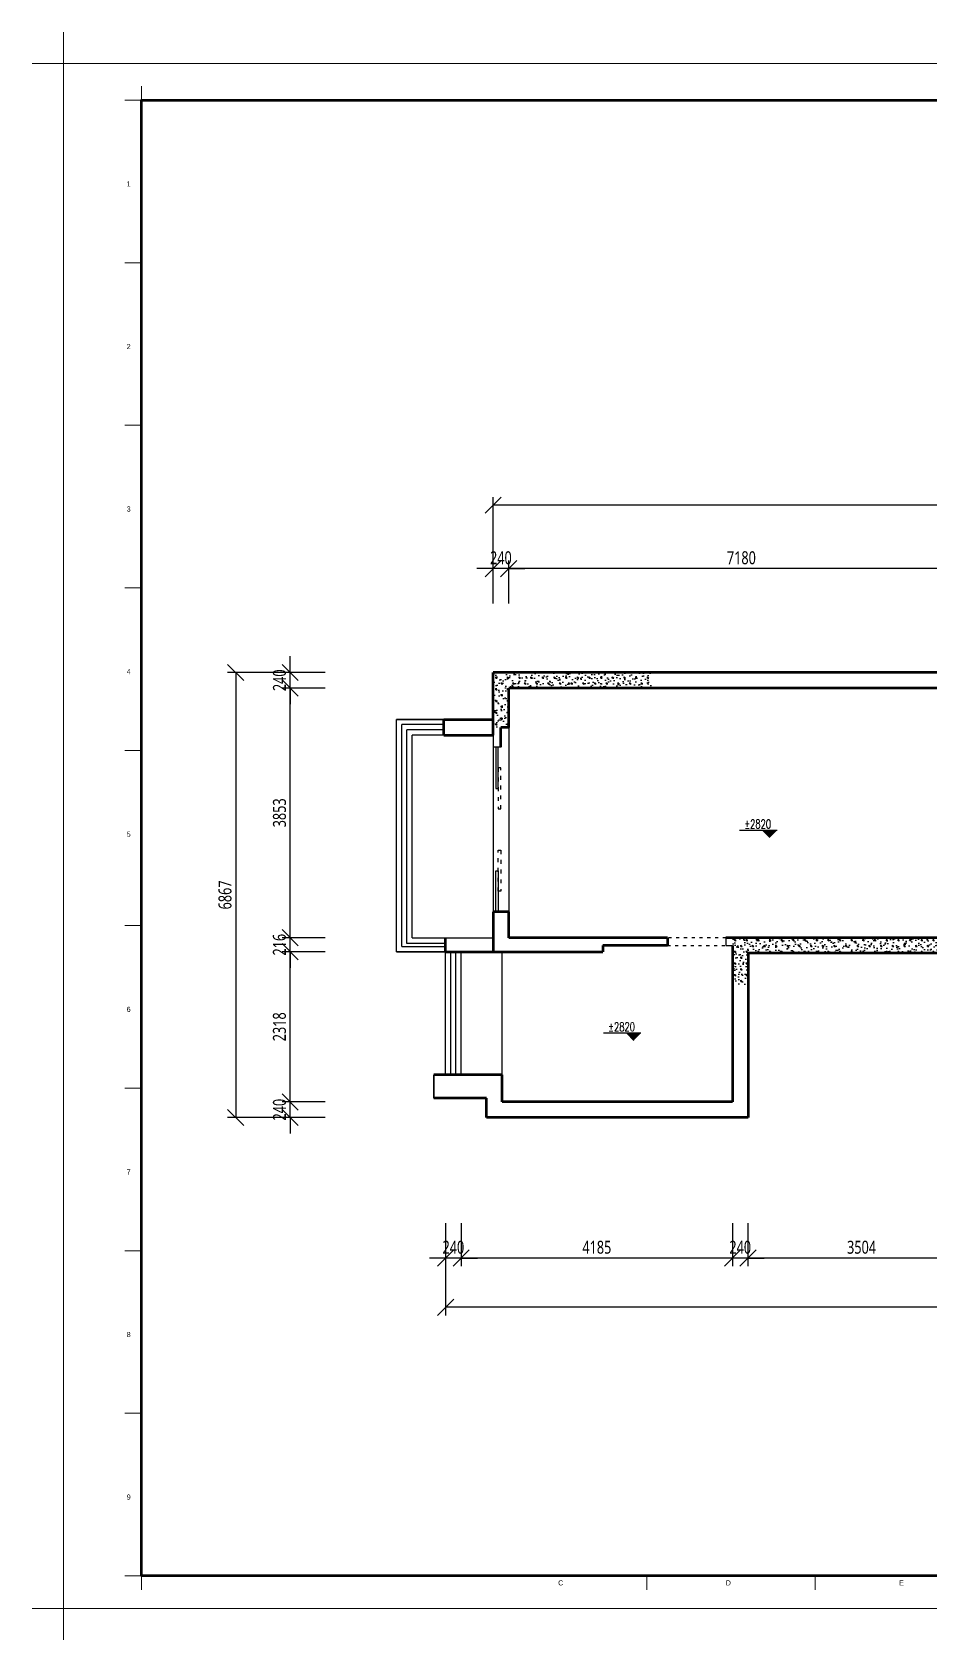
# Model space of a CAD drawing. Header units: millimetres. Extents: x 404985 to 540841, y 1898 to 26709.
# Drawn here: x 404985 to 418818, y 1898 to 26709 of the extents above; entities that cross this region are included whole.
import ezdxf
from ezdxf.enums import TextEntityAlignment as Align

# ---------------------------------------------------------------- set-up
doc = ezdxf.new("R2010")
doc.units = ezdxf.units.MM
doc.linetypes.add('ACAD_ISO03W100', pattern=[30, 12, -18])
doc.layers.add('TK', color=51, linetype='Continuous', lineweight=18)
doc.layers.add('原始结构', color=7, linetype='Continuous', lineweight=50)
for name, color, linetype in [('填充图块', 7, 'Continuous'), ('建筑栏杆', 2, 'Continuous'), ('建筑滑门', 5, 'Continuous'), ('建筑窗户', 4, 'Continuous'), ('标注标高', 115, 'Continuous'), ('水路布置', 255, 'Continuous'), ('顶面圈梁', 250, 'Continuous')]:
    doc.layers.add(name, color=color, linetype=linetype)
doc.styles.add('DIM_FONT', font='SIMPLEX.shx', dxfattribs={"width": 0.8})
doc.styles.add('GridRef', font='au101s01.shx', dxfattribs={"width": 0.9, "height": 2.5})
doc.styles.add('仿宋体', font='msyh.ttf', dxfattribs={"width": 0.75})
doc.dimstyles.new('大标注', dxfattribs={"dimscale": 100, "dimtxt": 2, "dimasz": 2.5, "dimexe": 1.25, "dimexo": 0.625, "dimtad": 1, "dimdec": 0, "dimtxsty": '仿宋体', "dimblk": 'OBLIQUE', "dimcen": 2.5, "dimclrd": 256, "dimclre": 256, "dimclrt": 256, "dimadec": 0, "dimazin": 0, "dimtfac": 1, "dimtdec": 0, "dimtix": 1, "dimtmove": 0, "dimatfit": 3, "dimldrblk": 'DOT', "dimfxl": 1, "dimarcsym": 0})
pattern_1 = [(67, (-33823.18, 1.73), (-102.840264, -86.710143), [0, -145]), (153, (-33823.18, 1.73), (70.245338, -126.458474), [0, -194]), (74, (-33803.18, 0), (-129.956868, -87.5714), [0, -246]), (286, (-33803.18, 0), (149.1821, -82.058653), [0, -162.4]), (114, (-33623.18, 5.2), (-177.42154, 52.363195), [0, -130]), (90, (-33723.18, 0), (-180, 1e-14), [20, -160]), (135, (-33703.18, 0), (-179.99969, -179.99969), [28.284, -226.274]), (180, (-33623.18, 100), (-2e-14, -180), [20, -160]), (135, (-33623.18, 260), (-179.99969, -179.99969), [28.284, -226.274]), (270, (-33623.18, 100), (180, -3e-14), [20, -160]), (135, (-33703.18, 180), (-179.99969, -179.99969), [28.284, -226.274]), (0, (-33723.18, 0), (0, 180), [20, -160]), (135, (-33623.18, 80), (-179.99969, -179.99969), [28.284, -226.274])]

# ---------------------------------------------------------------- blocks, each defined once
blk = doc.blocks.new('regggg')
at = {"layer": 'TK', "color": 45, "ltscale": 3}
for p, q in [((188636, 5809), (188636, -13222)), ((188636, 5809), (188636, -13222)), ((188267, 5439), (214874, 5439)), ((214874, -12853), (188267, -12853))]:
    blk.add_line(p, q, dxfattribs=at)
at = {"layer": 'TK', "color": 45}
for p, q in [((189560, 5005), (189560, 5171)), ((189560, 5005), (189365, 5005)), ((189560, 5005), (189365, 5005)), ((189560, 3080), (189365, 3080)), ((189560, 1156), (189365, 1156)), ((189560, -769), (189365, -769)), ((189560, -2693), (189365, -2693)), ((189560, -4767), (189365, -4767)), ((189560, -6691), (189365, -6691)), ((189560, -8616), (189365, -8616)), ((189560, -10540), (189365, -10540)), ((189560, -12465), (189365, -12465)), ((189560, -12631), (189560, -12465)), ((195540, -12631), (195540, -12465)), ((197533, -12631), (197533, -12465))]:
    blk.add_line(p, q, dxfattribs=at)
at = {"layer": 'TK', "color": 45, "ltscale": 3}
blk.add_lwpolyline([(188636, 5809), (188636, -13222)], dxfattribs=at)
at = {"layer": 'TK', "color": 45, "const_width": 21.8}
blk.add_lwpolyline([(211486, 5005), (189560, 5005), (189560, -12465), (211486, -12465)], dxfattribs=at)
at = {"layer": 'TK', "color": 45, "style": 'GridRef', "width": 0.9}
for s, p in [('1', (189409, 4013)), ('2', (189409, 2088)), ('3', (189409, 164)), ('4', (189409, -1761)), ('5', (189409, -3685)), ('6', (189409, -5759)), ('7', (189409, -7684)), ('8', (189409, -9608)), ('9', (189409, -11532)), ('C', (194521, -12548)), ('D', (196505, -12548)), ('E', (198554, -12548))]:
    blk.add_text(s, height=61, dxfattribs=at).set_placement(p, align=Align.MIDDLE_CENTER)
blk = doc.blocks.new('_Oblique')
at = {"color": 0, "linetype": 'ByBlock', "lineweight": -2}
blk.add_line((-0.5, -0.5), (0.5, 0.5), dxfattribs=at)
blk = doc.blocks.new('*D108')
at = {"layer": 'Defpoints', "color": 0, "transparency": 16777216}
for p in [(408966, 10200), (409566, 10200), (409566, 9960)]:
    blk.add_point(p, dxfattribs=at)
at = {"layer": '标注标高', "lineweight": -2, "transparency": 16777216}
for p, q in [((408966, 10200), (408966, 10450)), ((409504, 10200), (408841, 10200)), ((408966, 9960), (408966, 10200)), ((409504, 9960), (408841, 9960)), ((408966, 9960), (408966, 9710))]:
    blk.add_line(p, q, dxfattribs=at)
at = {"layer": '标注标高', "lineweight": -2, "transparency": 16777216, "xscale": 250, "yscale": 250, "zscale": 250}
for p, rotation in [((408966, 10200), 270), ((408966, 9960), 90)]:
    blk.add_blockref('_Oblique', p, dxfattribs=dict(at, rotation=rotation))
at = {"layer": '标注标高', "transparency": 16777216, "insert": (408801, 10080), "char_height": 200, "attachment_point": 5, "rotation": 90, "style": '仿宋体'}
blk.add_mtext('240', dxfattribs=at)
blk = doc.blocks.new('_Dot')
at = {"color": 0, "linetype": 'ByBlock', "lineweight": -2}
blk.add_line((-0.5, 0), (-1, 0), dxfattribs=at)
at = {"color": 0, "linetype": 'ByBlock', "const_width": 0.5}
blk.add_lwpolyline([(-0.25, 0, 1), (0.25, 0, 1)], format="xyb", close=True, dxfattribs=at)
blk = doc.blocks.new('*D109')
at = {"layer": 'Defpoints', "color": 0, "transparency": 16777216}
for p in [(408966, 12518), (409566, 12518), (409566, 10200)]:
    blk.add_point(p, dxfattribs=at)
at = {"layer": '标注标高', "lineweight": -2, "transparency": 16777216}
for p, q in [((409504, 12518), (408841, 12518)), ((408966, 10200), (408966, 12518)), ((409504, 10200), (408841, 10200))]:
    blk.add_line(p, q, dxfattribs=at)
at = {"layer": '标注标高', "lineweight": -2, "transparency": 16777216, "xscale": 250, "yscale": 250, "zscale": 250}
for p, rotation in [((408966, 12518), 90), ((408966, 10200), 270)]:
    blk.add_blockref('_Oblique', p, dxfattribs=dict(at, rotation=rotation))
at = {"layer": '标注标高', "transparency": 16777216, "insert": (408800, 11359), "char_height": 200, "attachment_point": 5, "rotation": 90, "style": '仿宋体'}
blk.add_mtext('2318', dxfattribs=at)
blk = doc.blocks.new('*D110')
at = {"layer": 'Defpoints', "color": 0, "transparency": 16777216}
for p in [(408966, 12734), (409566, 12734), (409566, 12518)]:
    blk.add_point(p, dxfattribs=at)
at = {"layer": '标注标高', "lineweight": -2, "transparency": 16777216}
for p, q in [((408966, 12734), (408966, 12984)), ((409504, 12734), (408841, 12734)), ((408966, 12518), (408966, 12734)), ((409504, 12518), (408841, 12518)), ((408966, 12518), (408966, 12268))]:
    blk.add_line(p, q, dxfattribs=at)
at = {"layer": '标注标高', "lineweight": -2, "transparency": 16777216, "xscale": 250, "yscale": 250, "zscale": 250}
for p, rotation in [((408966, 12734), 270), ((408966, 12518), 90)]:
    blk.add_blockref('_Oblique', p, dxfattribs=dict(at, rotation=rotation))
at = {"layer": '标注标高', "transparency": 16777216, "insert": (408800, 12626), "char_height": 200, "attachment_point": 5, "rotation": 90, "style": '仿宋体'}
blk.add_mtext('216', dxfattribs=at)
blk = doc.blocks.new('*D111')
at = {"layer": 'Defpoints', "color": 0, "transparency": 16777216}
for p in [(408966, 16587), (409566, 16587), (409566, 12734)]:
    blk.add_point(p, dxfattribs=at)
at = {"layer": '标注标高', "lineweight": -2, "transparency": 16777216}
for p, q in [((409504, 16587), (408841, 16587)), ((408966, 12734), (408966, 16587)), ((409504, 12734), (408841, 12734))]:
    blk.add_line(p, q, dxfattribs=at)
at = {"layer": '标注标高', "lineweight": -2, "transparency": 16777216, "xscale": 250, "yscale": 250, "zscale": 250}
for p, rotation in [((408966, 16587), 90), ((408966, 12734), 270)]:
    blk.add_blockref('_Oblique', p, dxfattribs=dict(at, rotation=rotation))
at = {"layer": '标注标高', "transparency": 16777216, "insert": (408801, 14661), "char_height": 200, "attachment_point": 5, "rotation": 90, "style": '仿宋体'}
blk.add_mtext('3853', dxfattribs=at)
blk = doc.blocks.new('*D112')
at = {"layer": 'Defpoints', "color": 0, "transparency": 16777216}
for p in [(408966, 16827), (409566, 16827), (409566, 16587)]:
    blk.add_point(p, dxfattribs=at)
at = {"layer": '标注标高', "lineweight": -2, "transparency": 16777216}
for p, q in [((408966, 16827), (408966, 17077)), ((409504, 16827), (408841, 16827)), ((408966, 16587), (408966, 16827)), ((409504, 16587), (408841, 16587)), ((408966, 16587), (408966, 16337))]:
    blk.add_line(p, q, dxfattribs=at)
at = {"layer": '标注标高', "lineweight": -2, "transparency": 16777216, "xscale": 250, "yscale": 250, "zscale": 250}
for p, rotation in [((408966, 16827), 270), ((408966, 16587), 90)]:
    blk.add_blockref('_Oblique', p, dxfattribs=dict(at, rotation=rotation))
at = {"layer": '标注标高', "transparency": 16777216, "insert": (408801, 16707), "char_height": 200, "attachment_point": 5, "rotation": 90, "style": '仿宋体'}
blk.add_mtext('240', dxfattribs=at)
blk = doc.blocks.new('*D113')
at = {"layer": 'Defpoints', "color": 0, "transparency": 16777216}
for p in [(408966, 16827), (408126, 9960), (408966, 9960)]:
    blk.add_point(p, dxfattribs=at)
at = {"layer": '标注标高', "lineweight": -2, "transparency": 16777216}
for p, q in [((408904, 16827), (408001, 16827)), ((408126, 16827), (408126, 9960)), ((408904, 9960), (408001, 9960))]:
    blk.add_line(p, q, dxfattribs=at)
at = {"layer": '标注标高', "lineweight": -2, "transparency": 16777216, "xscale": 250, "yscale": 250, "zscale": 250}
for p, rotation in [((408126, 16827), 90), ((408126, 9960), 270)]:
    blk.add_blockref('_Oblique', p, dxfattribs=dict(at, rotation=rotation))
at = {"layer": '标注标高', "transparency": 16777216, "insert": (407961, 13394), "char_height": 200, "attachment_point": 5, "rotation": 90, "style": '仿宋体'}
blk.add_mtext('6867', dxfattribs=at)
blk = doc.blocks.new('*D119')
at = {"layer": 'Defpoints', "color": 0, "transparency": 16777216}
for p in [(416028, 8390), (419532, 8390), (416028, 7790)]:
    blk.add_point(p, dxfattribs=at)
at = {"layer": '标注标高', "lineweight": -2, "transparency": 16777216}
for p, q in [((416028, 8328), (416028, 7665)), ((419532, 8328), (419532, 7665)), ((419532, 7790), (416028, 7790))]:
    blk.add_line(p, q, dxfattribs=at)
at = {"layer": '标注标高', "lineweight": -2, "transparency": 16777216, "xscale": 250, "yscale": 250, "zscale": 250, "rotation": 180}
blk.add_blockref('_Oblique', (416028, 7790), dxfattribs=at)
at = {"layer": '标注标高', "lineweight": -2, "transparency": 16777216, "xscale": 250, "yscale": 250, "zscale": 250}
blk.add_blockref('_Oblique', (419532, 7790), dxfattribs=at)
at = {"layer": '标注标高', "transparency": 16777216, "insert": (417780, 7956), "char_height": 200, "attachment_point": 5, "style": '仿宋体'}
blk.add_mtext('3504', dxfattribs=at)
blk = doc.blocks.new('*D120')
at = {"layer": 'Defpoints', "color": 0, "transparency": 16777216}
for p in [(415788, 8390), (416028, 8390), (415788, 7790)]:
    blk.add_point(p, dxfattribs=at)
at = {"layer": '标注标高', "lineweight": -2, "transparency": 16777216}
for p, q in [((415788, 8328), (415788, 7665)), ((416028, 8328), (416028, 7665)), ((415788, 7790), (415538, 7790)), ((416028, 7790), (415788, 7790)), ((416028, 7790), (416278, 7790))]:
    blk.add_line(p, q, dxfattribs=at)
at = {"layer": '标注标高', "lineweight": -2, "transparency": 16777216, "xscale": 250, "yscale": 250, "zscale": 250}
blk.add_blockref('_Oblique', (415788, 7790), dxfattribs=at)
at = {"layer": '标注标高', "lineweight": -2, "transparency": 16777216, "xscale": 250, "yscale": 250, "zscale": 250, "rotation": 180}
blk.add_blockref('_Oblique', (416028, 7790), dxfattribs=at)
at = {"layer": '标注标高', "transparency": 16777216, "insert": (415908, 7956), "char_height": 200, "attachment_point": 5, "style": '仿宋体'}
blk.add_mtext('240', dxfattribs=at)
blk = doc.blocks.new('*D121')
at = {"layer": 'Defpoints', "color": 0, "transparency": 16777216}
for p in [(411603, 8390), (415788, 8390), (411603, 7790)]:
    blk.add_point(p, dxfattribs=at)
at = {"layer": '标注标高', "lineweight": -2, "transparency": 16777216}
for p, q in [((411603, 8328), (411603, 7665)), ((415788, 8328), (415788, 7665)), ((415788, 7790), (411603, 7790))]:
    blk.add_line(p, q, dxfattribs=at)
at = {"layer": '标注标高', "lineweight": -2, "transparency": 16777216, "xscale": 250, "yscale": 250, "zscale": 250, "rotation": 180}
blk.add_blockref('_Oblique', (411603, 7790), dxfattribs=at)
at = {"layer": '标注标高', "lineweight": -2, "transparency": 16777216, "xscale": 250, "yscale": 250, "zscale": 250}
blk.add_blockref('_Oblique', (415788, 7790), dxfattribs=at)
at = {"layer": '标注标高', "transparency": 16777216, "insert": (413696, 7956), "char_height": 200, "attachment_point": 5, "style": '仿宋体'}
blk.add_mtext('4185', dxfattribs=at)
blk = doc.blocks.new('*D122')
at = {"layer": 'Defpoints', "color": 0, "transparency": 16777216}
for p in [(411363, 8390), (411603, 8390), (411363, 7790)]:
    blk.add_point(p, dxfattribs=at)
at = {"layer": '标注标高', "lineweight": -2, "transparency": 16777216}
for p, q in [((411363, 8328), (411363, 7665)), ((411603, 8328), (411603, 7665)), ((411363, 7790), (411113, 7790)), ((411603, 7790), (411363, 7790)), ((411603, 7790), (411853, 7790))]:
    blk.add_line(p, q, dxfattribs=at)
at = {"layer": '标注标高', "lineweight": -2, "transparency": 16777216, "xscale": 250, "yscale": 250, "zscale": 250}
blk.add_blockref('_Oblique', (411363, 7790), dxfattribs=at)
at = {"layer": '标注标高', "lineweight": -2, "transparency": 16777216, "xscale": 250, "yscale": 250, "zscale": 250, "rotation": 180}
blk.add_blockref('_Oblique', (411603, 7790), dxfattribs=at)
at = {"layer": '标注标高', "transparency": 16777216, "insert": (411483, 7956), "char_height": 200, "attachment_point": 5, "style": '仿宋体'}
blk.add_mtext('240', dxfattribs=at)
blk = doc.blocks.new('*D123')
at = {"layer": 'Defpoints', "color": 0, "transparency": 16777216}
for p in [(411363, 7790), (428837, 7790), (411363, 7030)]:
    blk.add_point(p, dxfattribs=at)
at = {"layer": '标注标高', "lineweight": -2, "transparency": 16777216}
for p, q in [((411363, 7728), (411363, 6905)), ((428837, 7728), (428837, 6905)), ((428837, 7030), (411363, 7030))]:
    blk.add_line(p, q, dxfattribs=at)
at = {"layer": '标注标高', "lineweight": -2, "transparency": 16777216, "xscale": 250, "yscale": 250, "zscale": 250, "rotation": 180}
blk.add_blockref('_Oblique', (411363, 7030), dxfattribs=at)
at = {"layer": '标注标高', "lineweight": -2, "transparency": 16777216, "xscale": 250, "yscale": 250, "zscale": 250}
blk.add_blockref('_Oblique', (428837, 7030), dxfattribs=at)
at = {"layer": '标注标高', "transparency": 16777216, "insert": (420100, 7195), "char_height": 200, "attachment_point": 5, "style": '仿宋体'}
blk.add_mtext('17474', dxfattribs=at)
blk = doc.blocks.new('*D135')
at = {"layer": 'Defpoints', "color": 0, "transparency": 16777216}
for p in [(412336, 18430), (412336, 17830), (419516, 17830)]:
    blk.add_point(p, dxfattribs=at)
at = {"layer": '标注标高', "lineweight": -2, "transparency": 16777216}
for p, q in [((412336, 17892), (412336, 18555)), ((419516, 18430), (412336, 18430)), ((419516, 17892), (419516, 18555))]:
    blk.add_line(p, q, dxfattribs=at)
at = {"layer": '标注标高', "lineweight": -2, "transparency": 16777216, "xscale": 250, "yscale": 250, "zscale": 250, "rotation": 180}
blk.add_blockref('_Oblique', (412336, 18430), dxfattribs=at)
at = {"layer": '标注标高', "lineweight": -2, "transparency": 16777216, "xscale": 250, "yscale": 250, "zscale": 250}
blk.add_blockref('_Oblique', (419516, 18430), dxfattribs=at)
at = {"layer": '标注标高', "transparency": 16777216, "insert": (415926, 18596), "char_height": 200, "attachment_point": 5, "style": '仿宋体'}
blk.add_mtext('7180', dxfattribs=at)
blk = doc.blocks.new('*D136')
at = {"layer": 'Defpoints', "color": 0, "transparency": 16777216}
for p in [(412096, 18430), (412096, 17830), (412336, 17830)]:
    blk.add_point(p, dxfattribs=at)
at = {"layer": '标注标高', "lineweight": -2, "transparency": 16777216}
for p, q in [((412096, 18430), (411846, 18430)), ((412096, 17892), (412096, 18555)), ((412336, 18430), (412096, 18430)), ((412336, 17892), (412336, 18555)), ((412336, 18430), (412586, 18430))]:
    blk.add_line(p, q, dxfattribs=at)
at = {"layer": '标注标高', "lineweight": -2, "transparency": 16777216, "xscale": 250, "yscale": 250, "zscale": 250}
blk.add_blockref('_Oblique', (412096, 18430), dxfattribs=at)
at = {"layer": '标注标高', "lineweight": -2, "transparency": 16777216, "xscale": 250, "yscale": 250, "zscale": 250, "rotation": 180}
blk.add_blockref('_Oblique', (412336, 18430), dxfattribs=at)
at = {"layer": '标注标高', "transparency": 16777216, "insert": (412216, 18596), "char_height": 200, "attachment_point": 5, "style": '仿宋体'}
blk.add_mtext('240', dxfattribs=at)
blk = doc.blocks.new('*D137')
at = {"layer": 'Defpoints', "color": 0, "transparency": 16777216}
for p in [(412096, 19410), (412096, 18430), (430350, 18430)]:
    blk.add_point(p, dxfattribs=at)
at = {"layer": '标注标高', "lineweight": -2, "transparency": 16777216}
for p, q in [((412096, 18492), (412096, 19535)), ((430350, 19410), (412096, 19410)), ((430350, 18492), (430350, 19535))]:
    blk.add_line(p, q, dxfattribs=at)
at = {"layer": '标注标高', "lineweight": -2, "transparency": 16777216, "xscale": 250, "yscale": 250, "zscale": 250, "rotation": 180}
blk.add_blockref('_Oblique', (412096, 19410), dxfattribs=at)
at = {"layer": '标注标高', "lineweight": -2, "transparency": 16777216, "xscale": 250, "yscale": 250, "zscale": 250}
blk.add_blockref('_Oblique', (430350, 19410), dxfattribs=at)
at = {"layer": '标注标高', "transparency": 16777216, "insert": (421223, 19576), "char_height": 200, "attachment_point": 5, "style": '仿宋体'}
blk.add_mtext('18254', dxfattribs=at)

msp = doc.modelspace()

# ---------------------------------------------------------------- hatches: boundary and pattern name
at = {"layer": '填充图块'}
h = msp.add_hatch(dxfattribs=at)
h.set_pattern_fill('混凝土3', color=256, scale=20, pattern_type=2)
h.set_pattern_definition(pattern_1)
h.paths.add_polyline_path([(412336.4, 16587), (412336.4, 15979), (412096.4, 15979), (412096.4, 16827), (414539.6, 16827), (414539.6, 16587)])
h = msp.add_hatch(dxfattribs=at)
h.set_pattern_fill('混凝土3', color=256, scale=20, pattern_type=2)
h.set_pattern_definition(pattern_1)
h.paths.add_polyline_path([(419773.4, 12734), (419773.4, 12590), (419758.4, 12590), (419758.4, 12570), (419764.8, 12330), (419758.4, 12330), (419758.4, 12310), (419773.4, 12008.4), (419532.4, 12008.4), (419532.4, 12494), (416028.4, 12494), (416028.4, 12008.4), (415788.4, 12008.4), (415788.4, 12734)])
at = {"layer": '标注标高', "transparency": 33554508}
h = msp.add_hatch(color=250, dxfattribs=at)
h.dxf.hatch_style = 1
h.paths.add_polyline_path([(416257.1, 14389.3), (416475.8, 14389.3), (416366.4, 14280)])
h = msp.add_hatch(color=250, dxfattribs=at)
h.dxf.hatch_style = 1
h.paths.add_polyline_path([(414157.1, 11259.3), (414375.8, 11259.3), (414266.4, 11150)])

# ---------------------------------------------------------------- linework, layer by layer
at = {"color": 251, "ltscale": 4}
for p, q in [((412336.4, 15979), (412336.4, 13133)), ((412096.4, 15862), (412096.4, 13133))]:
    msp.add_line(p, q, dxfattribs=at)
for p, q in [((412216.4, 15672), (412096.4, 15672)), ((415688.4, 12734), (415688.4, 12614)), ((415688.4, 12614), (415788.4, 12614)), ((411183.1, 10616), (411183.1, 10256))]:
    msp.add_line(p, q)
at = {"color": 251}
msp.add_line((412233.4, 10616), (412233.4, 12518), dxfattribs=at)
at = {"layer": '原始结构'}
for p, q in [((424702.2, 16827), (412096.4, 16827)), ((412096.4, 15862), (412096.4, 16827)), ((419516.4, 16587), (412336.4, 16587)), ((412336.4, 15979), (412336.4, 16587)), ((411336.4, 15862), (411336.4, 16102)), ((411336.4, 16102), (412096.4, 16102)), ((412336.4, 15979), (412216.4, 15979)), ((412216.4, 15672), (412216.4, 15979)), ((411336.4, 15862), (412096.4, 15862)), ((412336.4, 13133), (412096.4, 13133)), ((412096.4, 13133), (412096.4, 12518)), ((412336.4, 12734), (412336.4, 13133)), ((411363.3, 12516.7), (411363.3, 12734)), ((414784.4, 12734), (412336.4, 12734)), ((414784.4, 12734), (414784.4, 12614)), ((419773.4, 12734), (415688.4, 12734)), ((411363.3, 12518), (412233.4, 12518)), ((412233.4, 12518), (413789.4, 12518)), ((414784.4, 12614), (413789.4, 12614)), ((413789.4, 12614), (413789.4, 12518)), ((415788.4, 12614), (415788.4, 10200)), ((419532.4, 12494), (416028.4, 12494)), ((416028.4, 12494), (416028.4, 9960)), ((412233.4, 10616), (411183.1, 10616)), ((412233.4, 10200), (412233.4, 10616)), ((411993.4, 10256), (411183.1, 10256)), ((411993.4, 9960), (411993.4, 10256)), ((415788.4, 10200), (412233.4, 10200)), ((416028.4, 9960), (411993.4, 9960))]:
    msp.add_line(p, q, dxfattribs=at)
msp.add_lwpolyline([(435644.9, 2885.9), (406671.2, 2885.9), (406671.2, 25660.3), (435644.9, 25660.3)], close=True, dxfattribs=at)
at = {"layer": '填充图块'}
msp.add_line((411363.3, 12734), (412096.4, 12734), dxfattribs=at)
at = {"layer": '建筑栏杆', "ltscale": 300}
for p, q in [((410606.4, 12518), (410606.4, 16102)), ((411336.4, 16102), (410606.4, 16102)), ((410686.4, 12598), (410686.4, 16022)), ((411336.4, 16022), (410686.4, 16022)), ((410766.4, 12645), (410766.4, 15942)), ((411336.4, 15942), (410766.4, 15942)), ((411336.4, 15862), (410846.4, 15862)), ((410846.4, 12734), (410846.4, 15862)), ((410846.4, 12734), (411363.3, 12734)), ((410606.4, 12518), (411363.3, 12518)), ((410686.4, 12598), (411363.3, 12598)), ((411363.3, 12645), (410766.4, 12645))]:
    msp.add_line(p, q, dxfattribs=at)
at = {"layer": '建筑滑门'}
for points in [[(412136.4, 15672), (412136.4, 15038), (412176.4, 15038), (412176.4, 15672)], [(412136.4, 13133), (412136.4, 13767), (412176.4, 13767), (412176.4, 13133)]]:
    msp.add_lwpolyline(points, close=True, dxfattribs=at)
at = {"layer": '建筑滑门', "linetype": 'ACAD_ISO03W100', "ltscale": 5}
for points in [[(412176.4, 15355), (412176.4, 14721), (412216.4, 14721), (412216.4, 15355)], [(412176.4, 13450), (412176.4, 14084), (412216.4, 14084), (412216.4, 13450)]]:
    msp.add_lwpolyline(points, close=True, dxfattribs=at)
at = {"layer": '建筑窗户'}
for p, q in [((411363.3, 10614.7), (411363.3, 12516.7)), ((411443.3, 10614.7), (411443.3, 12516.7)), ((411523.3, 10614.7), (411523.3, 12516.7)), ((411603.3, 10614.7), (411603.3, 12516.7))]:
    msp.add_line(p, q, dxfattribs=at)
at = {"layer": '标注标高', "color": 109}
for p, q in [((416475.8, 14389.3), (415896.9, 14389.3)), ((416366.4, 14280), (416257.1, 14389.3)), ((414375.8, 11259.3), (413796.9, 11259.3)), ((414266.4, 11150), (414157.1, 11259.3))]:
    msp.add_line(p, q, dxfattribs=at)
at = {"layer": '水路布置'}
msp.add_lwpolyline([(419532.4, 12494), (416028.4, 12494), (416028.4, 9960), (411993.4, 9960), (411993.4, 10256), (411183.1, 10256), (411183.1, 10616), (411363.3, 10616), (411363.3, 12516.7), (410606.4, 12518), (410606.4, 16102), (412096.4, 16102), (412096.4, 16827), (424702.2, 16827)], dxfattribs=at)
at = {"layer": '顶面圈梁', "color": 250, "linetype": 'ACAD_ISO03W100', "ltscale": 4}
for p, q in [((415688.4, 12734), (414784.4, 12734)), ((414784.4, 12614), (415688.4, 12614))]:
    msp.add_line(p, q, dxfattribs=at)

# ---------------------------------------------------------------- block references
at = {"xscale": 1.303680000000168, "yscale": 1.303680000000168, "zscale": 1.303680000000168}
msp.add_blockref('regggg', (159545.2, 19135.9), dxfattribs=at)

# ---------------------------------------------------------------- texts
at = {"layer": '标注标高', "style": 'DIM_FONT', "width": 0.7}
for p in [(416177.9, 14488.4), (414077.9, 11358.4)]:
    msp.add_attdef('±2820', text='', height=135, dxfattribs=at).set_placement(p, align=Align.MIDDLE)

# ---------------------------------------------------------------- dimensions: what is measured, and where the dimension line sits
at = {"layer": '标注标高'}
for base, p1, p2, angle, picture, middle in [((412096.4, 19410), (430350.4, 18430), (412096.4, 18430), 180, '*D137', (421223.4, 19576.3)), ((412096.4, 18430), (412336.4, 17830), (412096.4, 17830), 180, '*D136', (412216.4, 18595.9)), ((412336.4, 18430), (419516.4, 17830), (412336.4, 17830), 180, '*D135', (415926.4, 18596.3)), ((408126.4, 9960), (408966.4, 16827), (408966.4, 9960), 90, '*D113', (407960.6, 13393.5)), ((408966.4, 16827), (409566.4, 16587), (409566.4, 16827), 270, '*D112', (408800.6, 16707)), ((408966.4, 16587), (409566.4, 12734), (409566.4, 16587), 270, '*D111', (408800.6, 14660.5)), ((408966.4, 12734), (409566.4, 12518), (409566.4, 12734), 270, '*D110', (408800.1, 12626)), ((408966.4, 12518), (409566.4, 10200), (409566.4, 12518), 270, '*D109', (408800.1, 11359)), ((408966.4, 10200), (409566.4, 9960), (409566.4, 10200), 270, '*D108', (408800.6, 10080)), ((411363.3, 7790), (411603.3, 8390), (411363.3, 8390), 180, '*D122', (411483.3, 7955.9)), ((411603.3, 7790), (415788.4, 8390), (411603.3, 8390), 180, '*D121', (413695.9, 7956.3)), ((415788.4, 7790), (416028.4, 8390), (415788.4, 8390), 180, '*D120', (415908.4, 7955.9)), ((416028.4, 7790), (419532.4, 8390), (416028.4, 8390), 180, '*D119', (417780.4, 7955.9)), ((411363.3, 7030), (428837.4, 7790), (411363.3, 7790), 180, '*D123', (420100.4, 7194.6))]:
    dim = msp.add_linear_dim(base=base, p1=p1, p2=p2, angle=angle, dimstyle='大标注', dxfattribs=at)
    dim.commit()
    dim.dimension.update_dxf_attribs({"geometry": picture, "text_midpoint": middle})

doc.saveas('drawing.dxf')
